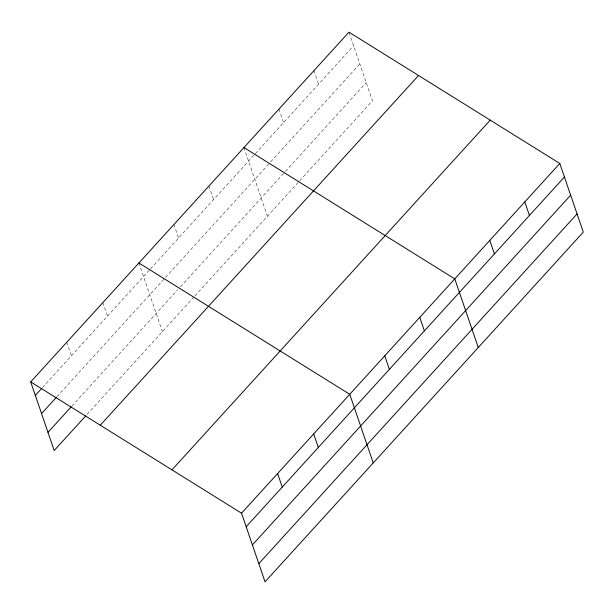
<?xml version="1.0" encoding="UTF-8"?>
<svg xmlns="http://www.w3.org/2000/svg" width="614" height="614" viewBox="0 0 614 614"><rect width="100%" height="100%" fill="white"/><g stroke="black" fill="none" stroke-linecap="round" stroke-linejoin="round"><path stroke-width="0.46" stroke-dasharray="3.07 2.3" d="M42.42 387.641L149.908 269.523M150.537 268.825L353.587 45.697M57.018 396.629L270.068 162.503M270.705 161.804L359.812 63.879M71.807 406.161L177.822 289.662M180.37 286.861L284.758 172.15M285.395 171.452L366.228 82.614M87.05 414.442L194.231 296.654M194.868 295.956L372.46 100.803L348.959 32.166M313.946 70.633L318.582 84.164M278.94 109.108L283.576 122.639M243.935 147.583L267.428 216.212M208.921 186.05L213.557 199.581M173.915 224.524L178.551 238.048M138.91 262.992L162.403 331.629M102.837 302.625L107.473 316.156M66.772 342.267L71.401 355.798"/><path stroke-width="0.92" d="M30.7 381.9L348.959 32.166L559.799 163.462L583.3 232.1L265.041 581.834L241.54 513.197L30.7 381.9L54.201 450.538L85.76 415.855M35.328 395.431L41.775 388.355M41.56 413.613L56.373 397.335M47.976 432.356L71.163 406.875M100.282 425.233L418.533 75.491M171.966 469.871L490.225 120.137M241.54 513.197L559.799 163.462M246.176 526.728L564.435 176.993M252.4 544.91L570.659 195.175M258.816 563.652L577.076 213.91M243.935 147.583L454.774 278.879L478.275 347.509M138.91 262.992L349.75 394.288L373.251 462.925M524.793 201.937L529.421 215.46M489.788 240.404L494.416 253.935M419.769 317.346L424.397 330.877M384.763 355.821L389.391 369.344M313.685 433.929L318.313 447.452M277.612 473.563L282.248 487.094"/></g></svg>
